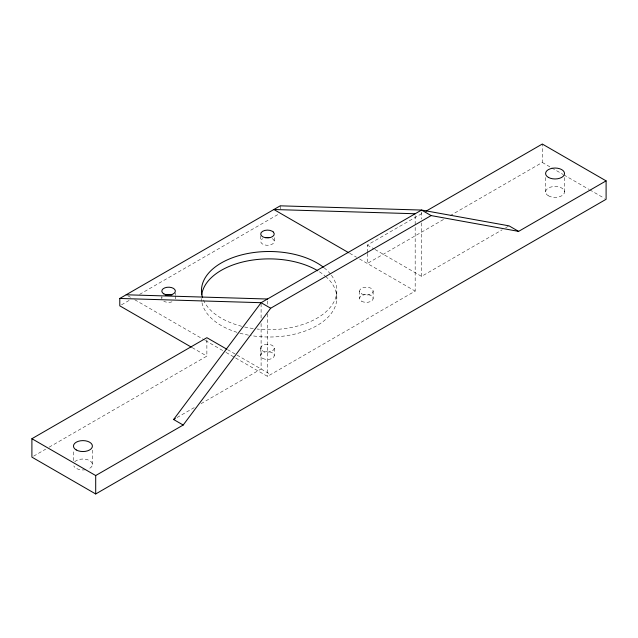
<?xml version="1.0" encoding="UTF-8"?>
<svg xmlns="http://www.w3.org/2000/svg" width="638" height="638" viewBox="0 0 638 638"><rect width="100%" height="100%" fill="white"/><g stroke="black" fill="none" stroke-linecap="round" stroke-linejoin="round"><path stroke-width="0.48" stroke-dasharray="3.19 2.39" d="M73.466 460.62L73.466 449.957M92.414 464.496L92.414 449.957M367.329 253.342L367.329 263.47L444.04 219.185M367.329 252.425L367.329 245.056L423.353 212.709M450.077 215.7L542.3 162.451L542.3 144.036M545.586 191.918L545.586 177.38M564.534 191.918L564.534 177.38M121.507 304.836L130.136 299.852M139.626 294.373L279.38 213.69M33.623 456.138L45.689 449.168M49.142 447.174L206.871 356.108L206.871 338.666M177.045 417.531L194.199 407.626M201.066 403.663L261.101 369.003L261.101 323.482M375.072 249.53L421.559 276.366L502.186 229.816M505.615 227.838L509.044 225.852M235.597 357.966L267.481 376.372L415.178 291.095L415.178 226.634M542.3 162.451L550.921 167.427M551.782 167.93L562.995 174.397M563.856 174.9L588.858 189.334M589.719 189.829L604.377 198.29M367.329 245.056L374.211 249.027M349.688 253.286L356.586 257.266M359.569 258.988L415.178 291.095M227.527 349.624L236.14 354.592M237.001 355.087L270.671 374.53M127.887 295.777L130.471 297.268M134.778 299.756L204.575 340.054M205.436 340.548L225.262 351.993M226.123 352.487L234.736 357.463M192.213 347.646L206.871 356.108M421.559 212.039L421.559 218.97M421.559 222.925L421.559 276.366M415.178 215.724L415.178 225.645M373.142 291.095L373.142 298.464M359.601 291.095L359.601 298.464M336.784 291.885L336.784 299.254M280.241 205.827L280.241 211.353M274.252 237.687L274.252 241.371M274.252 348.189L274.252 355.557M267.481 301L267.481 304.964M267.481 313.888L267.481 376.372M261.101 303.688L261.101 318.529M260.711 235.845L260.711 241.371M260.711 348.189L260.711 355.557M175.362 292.938L175.362 294.78M175.362 295.705L175.362 298.464A6.771 3.908 0 0 0 175.131 297.452M161.821 296.622L161.821 298.464A6.771 3.908 0 0 1 162.052 297.452M272.266 238.612A6.771 3.908 0 0 1 272.266 244.131A6.771 3.908 0 0 1 262.696 244.131A6.771 3.908 0 0 1 262.696 238.612M171.973 301.846A6.771 3.908 0 0 1 163.806 301.224M74.734 461.76A9.474 5.471 0 0 1 89.639 460.628A9.474 5.471 0 0 1 87.677 469.233M85.388 469.783A9.474 5.471 0 0 1 73.793 465.915M325.627 276.421A67.668 39.07 0 0 1 323.673 321.089A67.668 39.07 0 0 1 250.399 335.484M248.477 335.149A67.668 39.07 0 0 1 237.886 332.597M236.969 332.318A67.668 39.07 0 0 1 201.887 302.213M201.728 301.288A67.668 39.07 0 0 1 201.488 298.488M319.423 271.796A67.668 39.07 0 0 1 324.917 275.815M331.401 275.249A67.668 39.07 0 0 1 322.054 314.941A67.668 39.07 0 0 1 257.106 329.025M253.246 328.554A67.668 39.07 0 0 1 242.623 326.52M241.658 326.281A67.668 39.07 0 0 1 203.243 299.429M324.184 267.848A67.668 39.07 0 0 1 330.803 274.468M267.481 344.281L265.727 344.416A6.771 3.908 0 0 0 260.775 347.678A6.771 3.908 0 0 0 264.1 351.578L265.727 351.969A6.771 3.908 0 0 0 274.188 348.699A6.771 3.908 0 0 0 267.481 344.281M361.587 301.224A6.771 3.908 0 0 0 372.911 299.477A6.771 3.908 0 0 0 364.617 294.692A6.771 3.908 0 0 0 361.587 301.224M262.696 358.325A6.771 3.908 0 0 0 274.021 356.57A6.771 3.908 0 0 0 265.727 351.785A6.771 3.908 0 0 0 262.696 358.325M548.361 195.786A9.474 5.471 0 0 0 564.207 193.338A9.474 5.471 0 0 0 552.612 186.639A9.474 5.471 0 0 0 548.361 195.786M361.587 293.863A6.771 3.908 0 0 0 372.911 292.108A6.771 3.908 0 0 0 364.617 287.323A6.771 3.908 0 0 0 361.587 293.863"/><path stroke-width="0.96" d="M226.673 349.122L206.871 337.693L31.9 438.713L31.9 457.127L95.7 493.964L606.1 199.287L606.1 180.873L542.3 144.036L425.937 211.218M95.7 493.964L95.7 475.549L183.186 425.036L270.671 308.226L431.129 215.588L518.614 231.379L606.1 180.873M518.614 231.379L509.044 225.852L421.559 210.061L280.241 205.827L119.784 298.464L119.784 305.833L191.352 347.152M183.186 425.036L173.616 419.509L261.101 302.699L421.559 210.061L431.129 215.588M173.616 419.509L175.33 418.52M415.178 213.746L273.861 209.511L348.826 252.792M126.164 294.78L267.481 299.015M119.784 298.464L261.101 302.699L270.671 308.226M31.9 438.713L95.7 475.549M165.21 295.083A6.771 3.908 0 0 1 171.973 295.083M265.727 237.599A6.771 3.908 0 0 1 269.236 237.599M201.704 294.796A67.668 39.07 0 0 1 246.348 261.165A67.668 39.07 0 0 1 317.82 270.799M202.589 297.619A67.668 39.07 0 0 1 242.145 254.753A67.668 39.07 0 0 1 323.434 267.25M273.343 232.049L272.266 231.243A6.771 3.908 0 0 0 261.125 232.671A6.771 3.908 0 0 0 268.072 237.894A6.771 3.908 0 0 0 273.343 232.049M76.241 449.95A9.474 5.471 0 0 0 92.087 447.493A9.474 5.471 0 0 0 80.492 440.794A9.474 5.471 0 0 0 76.241 449.95M548.361 177.372A9.474 5.471 0 0 0 564.207 174.916A9.474 5.471 0 0 0 552.612 168.217A9.474 5.471 0 0 0 548.361 177.372M163.806 293.863A6.771 3.908 0 0 0 175.131 292.108A6.771 3.908 0 0 0 166.837 287.323A6.771 3.908 0 0 0 163.806 293.863"/></g></svg>
